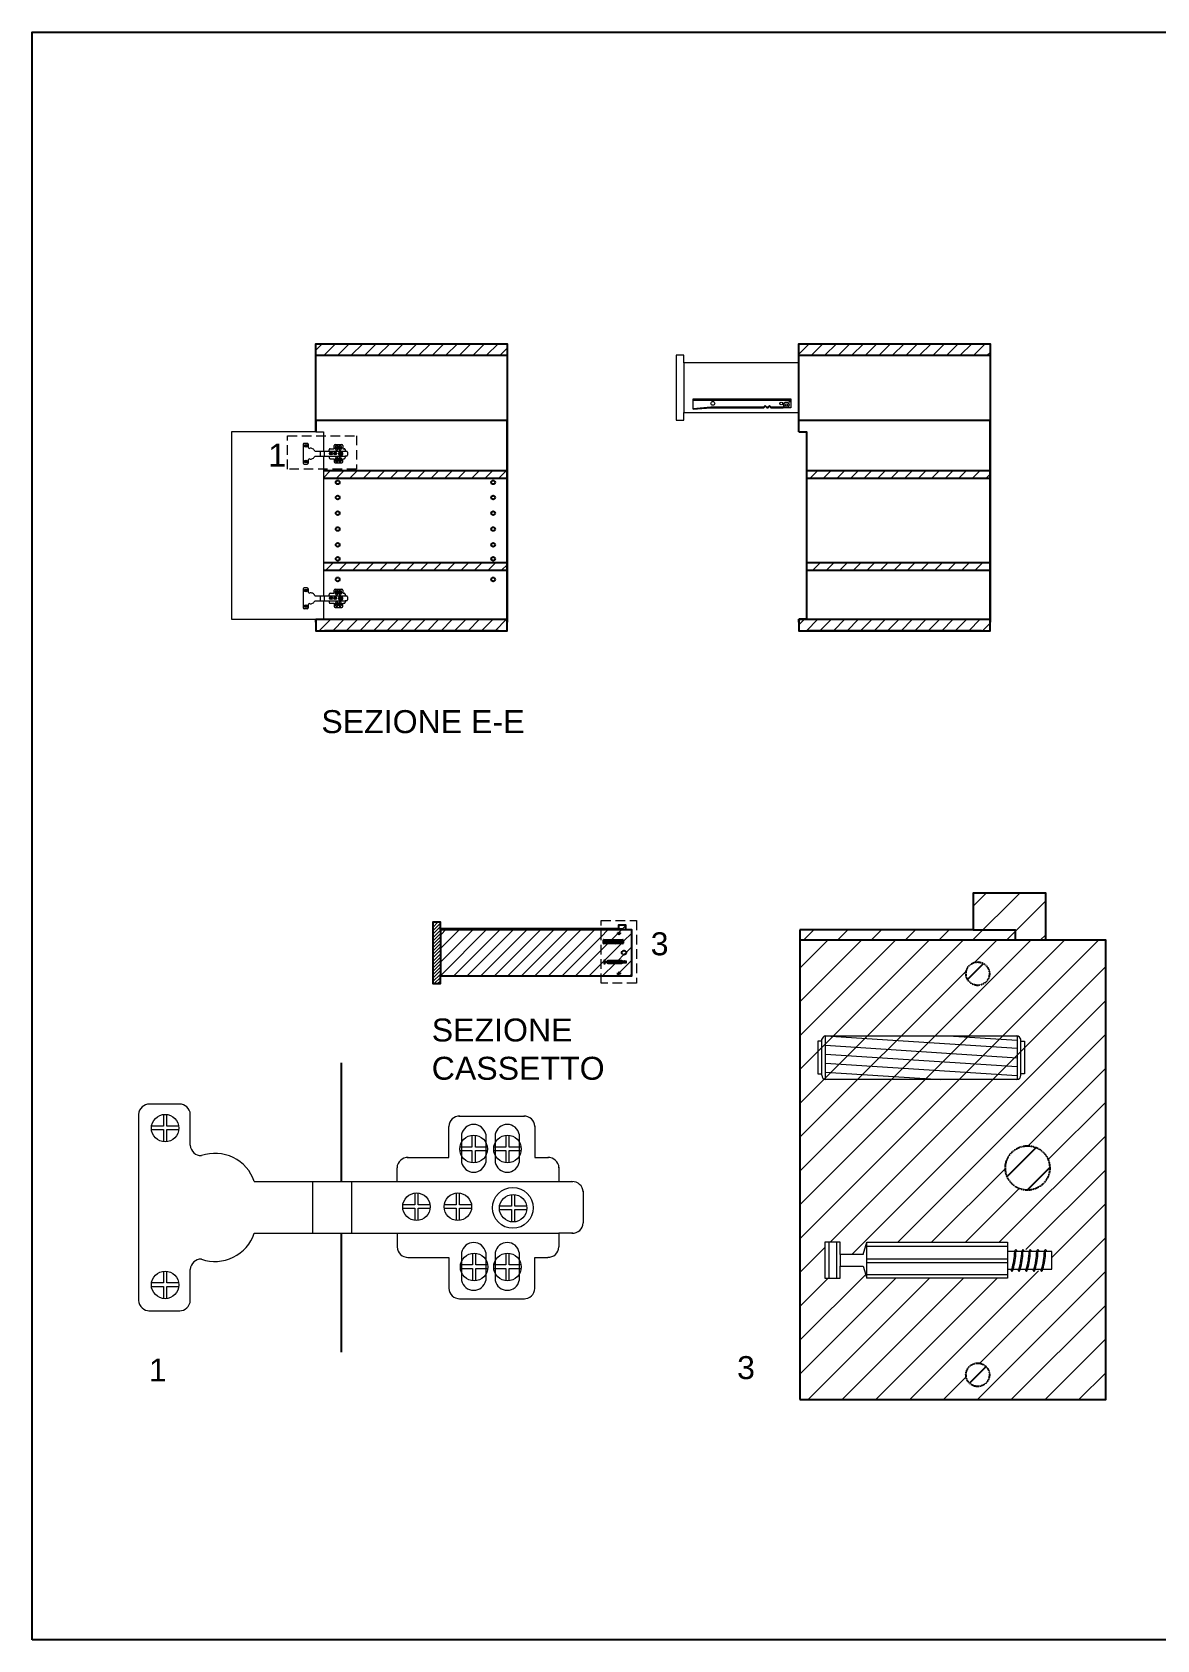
# Model space of a CAD drawing. Header units: centimetres. Extents: x -564 to 600, y 644 to 1064.
# Drawn here: x -563.8 to -269.9, y 644 to 1064 of the extents above; entities that cross this region are included whole.
import ezdxf

# ---------------------------------------------------------------- set-up
doc = ezdxf.new("R2010")
doc.units = ezdxf.units.CM
doc.header["$MEASUREMENT"] = 0
doc.linetypes.add('HIDDEN', pattern=[0.375, 0.25, -0.125])
for name, color, linetype, lineweight in [('dettagli', 4, 'Continuous', 13), ('linee prospetti', 1, 'Continuous', 18), ('linee sezioni', 3, 'Continuous', 25), ('quote', 7, 'Continuous', 5), ('trame', 6, 'Continuous', 9)]:
    doc.layers.add(name, color=color, linetype=linetype, lineweight=lineweight)
doc.styles.get("Standard").update_dxf_attribs({"font": 'Arial.ttf'})
pattern_1 = [(45, (-2961.3123, -5195.9218), (-1.76776695, 1.76776695), [])]
pattern_2 = [(45, (-2910.0926, -5192.2217), (-1.767767, 1.767767), [])]
pattern_3 = [(45, (3763.6586, 966.362), (-4.419417, 4.419417), [])]

msp = doc.modelspace()

# ---------------------------------------------------------------- hatches: boundary and pattern name
h = msp.add_hatch()
h.set_pattern_fill('ANSI31', color=256, scale=50)
h.set_pattern_definition(pattern_3)
h.paths.add_polyline_path([(-309.52, 767.27, 1), (-297.91, 767.27, 1)])
h.paths.add_polyline_path([(-313.69, 713.24, 1), (-319.81, 713.24, 1)])
h.paths.add_polyline_path([(-319.81, 818.03, 1), (-313.69, 818.03, 1)])
at = {"layer": 'trame'}
h = msp.add_hatch(dxfattribs=at)
h.set_pattern_fill('ANSI31', color=256, scale=20)
h.set_pattern_definition(pattern_1)
h.paths.add_polyline_path([(-439.68, 982.61), (-489.68, 982.61), (-489.68, 979.61), (-439.68, 979.61)])
h.paths.add_polyline_path([(-439.68, 910.61), (-489.68, 910.61), (-489.68, 909.89), (-489.68, 907.61), (-439.68, 907.61)])
h.paths.add_polyline_path([(-439.68, 925.45), (-487.68, 925.45), (-487.68, 923.45), (-439.68, 923.45)])
h.paths.add_polyline_path([(-439.68, 949.46), (-487.68, 949.46), (-487.68, 947.46), (-439.68, 947.46)])
h = msp.add_hatch(dxfattribs=at)
h.set_pattern_fill('ANSI31', color=256, scale=20)
h.set_pattern_definition(pattern_1)
h.paths.add_polyline_path([(-313.51, 982.61), (-363.51, 982.61), (-363.51, 979.61), (-313.51, 979.61)])
h.paths.add_polyline_path([(-313.51, 949.46), (-361.51, 949.46), (-361.51, 947.46), (-313.51, 947.46)])
h.paths.add_polyline_path([(-313.51, 925.45), (-361.51, 925.45), (-361.51, 923.45), (-313.51, 923.45)])
h.paths.add_polyline_path([(-313.51, 910.61), (-363.51, 910.61), (-363.51, 909.89), (-363.51, 907.61), (-313.51, 907.61)])
h = msp.add_hatch(dxfattribs=at)
h.set_pattern_fill('ANSI31', color=256, scale=50)
h.set_pattern_definition(pattern_3)
h.paths.add_polyline_path([(-298.96, 839.1), (-317.97, 839.1), (-317.97, 829.46), (-306.99, 829.46), (-306.99, 826.76), (-298.96, 826.76)])
h.paths.add_polyline_path([(-306.99, 829.46), (-317.97, 829.46), (-363.18, 829.46), (-363.18, 826.76), (-306.99, 826.76)])
h = msp.add_hatch(dxfattribs=at)
h.set_pattern_fill('ANSI31', color=256, scale=5)
h.set_pattern_definition([(45, (-2.4224, 813.90966), (-0.4419417, 0.4419417), [])])
h.paths.add_polyline_path([(-457.12, 829.46), (-457.12, 831.46), (-459.12, 831.46), (-459.12, 815.46), (-457.12, 815.46), (-457.12, 817.46)])
h = msp.add_hatch(dxfattribs=at)
h.set_pattern_fill('ANSI31', color=256, scale=20)
h.set_pattern_definition(pattern_2)
h.paths.add_polyline_path([(-415.11, 829.46), (-457.12, 829.46), (-457.12, 817.46), (-415.11, 817.46)])
h.paths.add_polyline_path([(-415.11, 829.73), (-457.12, 829.73), (-457.12, 829.46), (-415.11, 829.46)])
h.paths.add_polyline_path([(-409.49, 829.73), (-410.59, 829.73), (-415.11, 829.73), (-415.11, 829.46), (-409.49, 829.46)])
h.paths.add_polyline_path([(-408.68, 830.69), (-410.59, 830.69), (-410.59, 829.73), (-409.49, 829.73), (-409.49, 829.46), (-408.68, 829.46)])
h.paths.add_polyline_path([(-409.74, 823.51, 1), (-408.58, 823.51, 1)])
h.paths.add_polyline_path([(-410.77, 818.11, 1), (-410.16, 818.11, 1)])
h.paths.add_polyline_path([(-410.77, 828.59, 1), (-410.16, 828.59, 1)])
h = msp.add_hatch(dxfattribs=at)
h.set_pattern_fill('ANSI31', color=256, scale=20)
h.set_pattern_definition(pattern_2)
h.paths.add_polyline_path([(-407.12, 829.46), (-415.11, 829.46), (-415.11, 817.46), (-407.12, 817.46)])
h.paths.add_polyline_path([(-414.44, 825.82, -0.414214), (-414.54, 825.94), (-414.54, 825.97), (-414.64, 825.97), (-414.64, 826.82), (-414.54, 826.82), (-414.54, 826.87, -0.278503), (-414.44, 826.96), (-409.44, 826.96, -0.278503), (-409.34, 826.87), (-409.34, 826.82), (-409.24, 826.82), (-409.24, 825.97), (-409.34, 825.97), (-409.34, 825.94, -0.414214), (-409.44, 825.82)], flags=16)
h.paths.add_polyline_path([(-408.58, 823.51, -1), (-409.74, 823.51, -1)], flags=16)
h.paths.add_polyline_path([(-410.77, 828.59, -1), (-410.16, 828.59, -1)], flags=16)
h.paths.add_polyline_path([(-409.69, 821.57), (-409.69, 821.32), (-409.5, 821.32, -0.273281), (-409.47, 821.38, -0.173128), (-409.43, 821.32), (-409.31, 821.32, -0.273281), (-409.28, 821.38, -0.173128), (-409.25, 821.32), (-409.12, 821.32, -0.273281), (-409.09, 821.38, -0.173128), (-409.05, 821.32), (-408.92, 821.32, -0.273281), (-408.89, 821.38, -0.173128), (-408.86, 821.32), (-408.72, 821.32, -0.273281), (-408.69, 821.38, -0.173128), (-408.66, 821.32), (-408.52, 821.32), (-408.52, 820.86), (-408.76, 820.86, -0.273281), (-408.79, 820.81, -0.173128), (-408.83, 820.86), (-408.96, 820.86, -0.273281), (-408.99, 820.81, -0.173128), (-409.03, 820.86), (-409.16, 820.86, -0.273281), (-409.19, 820.81, -0.173128), (-409.22, 820.86), (-409.35, 820.86, -0.273281), (-409.38, 820.81, -0.173128), (-409.42, 820.86), (-409.54, 820.86, -0.273281), (-409.57, 820.81, -0.173128), (-409.6, 820.86), (-409.69, 820.86), (-409.69, 820.63), (-413.36, 820.63), (-413.46, 820.95), (-414.06, 820.95), (-414.06, 820.63), (-414.46, 820.63), (-414.46, 821.57), (-414.06, 821.57), (-414.06, 821.25), (-413.46, 821.25), (-413.36, 821.57)], flags=16)
h.paths.add_polyline_path([(-410.16, 818.11, -1), (-410.77, 818.11, -1)], flags=16)
h = msp.add_hatch(dxfattribs=at)
h.set_pattern_fill('ANSI31', color=256, scale=50)
h.set_pattern_definition([(45, (-2910.0926, -5192.2217), (-4.4194174, 4.4194174), [])])
h.paths.add_polyline_path([(-363.18, 706.76), (-283.28, 706.76), (-283.28, 826.76), (-363.18, 826.76)])
h.paths.add_polyline_path([(-309, 747.85), (-309, 745.42), (-307.08, 745.42, -1.062519), (-305.81, 745.42), (-305.23, 745.42, -1.062519), (-303.95, 745.42), (-303.3, 745.42, -1.062519), (-302.03, 745.42), (-301.32, 745.42, -1.062519), (-300.05, 745.42), (-299.32, 745.42, -1.062519), (-298.05, 745.42), (-297.37, 745.42), (-297.37, 740.81), (-299.75, 740.81, -1.062519), (-301.02, 740.81), (-301.75, 740.81, -1.062519), (-303.02, 740.81), (-303.73, 740.81, -1.062519), (-305, 740.81), (-305.65, 740.81, -1.062519), (-306.92, 740.81), (-307.5, 740.81, -1.030771), (-308.78, 740.77), (-309, 738.45), (-345.7, 738.45), (-346.7, 741.66), (-352.67, 741.66), (-352.67, 738.45), (-356.67, 738.45), (-356.67, 747.85), (-352.67, 747.85), (-352.67, 744.66), (-346.7, 744.66), (-345.7, 747.85)], flags=16)
h.paths.add_polyline_path([(-309.52, 767.27, -1), (-297.91, 767.27, -1)], flags=16)
h.paths.add_polyline_path([(-356.48, 801.79, 0.38645), (-357.53, 800.39), (-357.48, 800.39), (-357.48, 800.89)], flags=16)
h.paths.add_polyline_path([(-313.69, 713.24, -1), (-319.81, 713.24, -1)], flags=16)
h.paths.add_polyline_path([(-319.81, 818.03, -1), (-313.69, 818.03, -1)], flags=16)

# ---------------------------------------------------------------- linework, layer by layer
at = {"color": 7}
msp.add_lwpolyline([(-563.77, 644), (-563.77, 1064), (30.23, 1064), (30.23, 644), (-563.77, 644)], dxfattribs=at)
at = {"color": 0, "linetype": 'HIDDEN', "lineweight": 5, "ltscale": 10}
for points in [[(-497.07, 958.58), (-479.07, 958.58), (-479.07, 949.82), (-497.07, 949.82), (-497.07, 958.58)], [(-415.11, 831.94), (-405.88, 831.94), (-405.88, 815.58), (-415.11, 815.58), (-415.11, 831.94)]]:
    msp.add_lwpolyline(points, dxfattribs=at)
for points in [[(-489.68, 909.89), (-489.68, 910.61)], [(-441.96, 907.61), (-487.39, 907.61)], [(-363.51, 909.89), (-363.51, 910.61)], [(-315.79, 907.61), (-361.22, 907.61)]]:
    msp.add_lwpolyline(points)
at = {"layer": 'dettagli'}
for p, q in [((-391.04, 967.85), (-365.54, 967.85)), ((-489.95, 954.55), (-481.99, 954.55)), ((-488.41, 953.2), (-488.41, 954.55)), ((-487.4, 953.2), (-487.4, 954.55)), ((-484.53, 955.79), (-484.53, 955.06)), ((-483.9, 955.79), (-483.9, 955.06)), ((-483.65, 955.79), (-483.65, 955.06)), ((-483.02, 955.79), (-483.02, 955.06)), ((-489.95, 953.2), (-481.99, 953.2)), ((-484.53, 952.7), (-484.53, 951.97)), ((-483.9, 952.7), (-483.9, 951.97)), ((-483.65, 952.7), (-483.65, 951.97)), ((-483.02, 952.7), (-483.02, 951.97)), ((-489.95, 916.77), (-481.99, 916.77)), ((-488.41, 915.42), (-488.41, 916.77)), ((-487.4, 915.42), (-487.4, 916.77)), ((-484.53, 918), (-484.53, 917.27)), ((-483.9, 918), (-483.9, 917.27)), ((-483.65, 918), (-483.65, 917.27)), ((-483.02, 918), (-483.02, 917.27)), ((-489.95, 915.42), (-481.99, 915.42)), ((-484.53, 914.92), (-484.53, 914.19)), ((-483.9, 914.92), (-483.9, 914.19)), ((-483.65, 914.92), (-483.65, 914.19)), ((-483.02, 914.92), (-483.02, 914.19)), ((-414.54, 825.94), (-414.54, 825.97)), ((-414.44, 826.96), (-409.44, 826.64)), ((-414.44, 826.72), (-409.44, 826.39)), ((-414.44, 826.48), (-409.44, 826.16)), ((-414.44, 826.25), (-409.44, 825.93)), ((-414.44, 826.02), (-411.43, 825.82)), ((-411.23, 826.96), (-409.44, 826.85)), ((-409.34, 825.94), (-409.34, 825.97)), ((-414.36, 821.57), (-414.36, 820.63)), ((-414.16, 821.57), (-414.16, 820.63)), ((-413.46, 821.25), (-413.36, 821.57)), ((-413.46, 820.95), (-413.36, 820.63)), ((-413.36, 821.14), (-409.69, 821.14)), ((-413.36, 821.04), (-409.69, 821.04)), ((-356.48, 801.79), (-306.48, 798.57)), ((-356.48, 799.32), (-306.48, 796.09)), ((-324.45, 801.79), (-306.48, 800.63)), ((-356.48, 796.99), (-306.48, 793.77)), ((-356.48, 794.67), (-306.48, 791.44)), ((-357.48, 791.54), (-357.48, 791.89)), ((-356.48, 792.34), (-326.41, 790.39)), ((-305.48, 791.54), (-305.48, 791.89)), ((-451.57, 776.07), (-451.57, 768.74)), ((-445.27, 776.07), (-445.27, 768.74)), ((-442.81, 776.07), (-442.81, 768.74)), ((-436.51, 776.07), (-436.51, 768.74)), ((-505.73, 763.72), (-426.15, 763.72)), ((-490.41, 750.22), (-490.41, 763.72)), ((-480.26, 750.22), (-480.26, 763.72)), ((-505.73, 750.22), (-426.15, 750.22)), ((-355.67, 747.85), (-355.67, 738.45)), ((-353.67, 747.85), (-353.67, 738.45)), ((-346.7, 744.66), (-345.7, 747.85)), ((-451.57, 745.22), (-451.57, 737.9)), ((-445.27, 745.22), (-445.27, 737.9)), ((-442.81, 745.22), (-442.81, 737.9)), ((-436.51, 745.22), (-436.51, 737.9)), ((-345.7, 743.55), (-309, 743.55)), ((-346.7, 741.66), (-345.7, 738.45)), ((-345.7, 742.55), (-309, 742.55))]:
    msp.add_line(p, q, dxfattribs=at)
for points in [[(-391.04, 965.51), (-391.04, 968.2), (-365.54, 968.2)], [(-370.71, 965.99), (-371.15, 966.46), (-371.59, 965.99), (-371.82, 965.99), (-372.27, 966.46), (-372.71, 965.99)], [(-372.63, 965.89), (-372.27, 966.29), (-371.87, 965.89)], [(-371.52, 965.89), (-371.15, 966.29), (-370.75, 965.89)], [(-365.54, 968.2), (-365.54, 965.89), (-367.56, 965.89)], [(-372.71, 965.99), (-386.47, 965.99), (-391.04, 965.6)], [(-391.04, 965.51), (-386.47, 965.89), (-372.63, 965.89)], [(-371.87, 965.89), (-371.52, 965.89)], [(-371.59, 965.99), (-371.82, 965.99)], [(-370.75, 965.89), (-367.56, 965.89), (-367.56, 965.99)], [(-367.56, 965.99), (-370.71, 965.99)], [(-492.97, 956.31), (-492.97, 951.45)], [(-491.89, 956.58), (-492.7, 956.58)], [(-492.64, 955.91), (-492.32, 955.91), (-492.32, 955.59)], [(-492.32, 956.31), (-492.32, 956), (-492.63, 956)], [(-491.92, 956), (-492.23, 956), (-492.23, 956.31)], [(-492.23, 955.59), (-492.23, 955.91), (-491.92, 955.91)], [(-491.62, 955.5), (-491.62, 956.31)], [(-486.22, 954.55), (-486.22, 954.91)], [(-485.75, 954.25), (-485.75, 953.95), (-486.07, 953.95)], [(-486.07, 953.86), (-485.75, 953.86), (-485.75, 953.54)], [(-485.95, 955.18), (-484.87, 955.18), (-484.87, 955.99)], [(-485.35, 953.95), (-485.66, 953.95), (-485.66, 954.25)], [(-485.66, 953.54), (-485.66, 953.86), (-485.35, 953.86)], [(-484.67, 954.25), (-484.67, 953.95), (-484.99, 953.95)], [(-484.99, 953.86), (-484.67, 953.86), (-484.67, 953.54)], [(-484.6, 956.26), (-482.89, 956.26)], [(-484.58, 955.37), (-484.26, 955.37), (-484.26, 955.05)], [(-484.27, 953.95), (-484.58, 953.95), (-484.58, 954.25)], [(-484.58, 953.54), (-484.58, 953.86), (-484.27, 953.86)], [(-484.26, 955.76), (-484.26, 955.46), (-484.57, 955.46)], [(-483.86, 955.46), (-484.17, 955.46), (-484.17, 955.76)], [(-484.17, 955.05), (-484.17, 955.37), (-483.86, 955.37)], [(-483.38, 955.76), (-483.38, 955.46), (-483.69, 955.46)], [(-483.69, 955.37), (-483.38, 955.37), (-483.38, 955.05)], [(-483.23, 954.22), (-483.23, 953.91), (-483.54, 953.91)], [(-483.54, 953.82), (-483.23, 953.82), (-483.23, 953.5)], [(-482.98, 955.46), (-483.29, 955.46), (-483.29, 955.76)], [(-483.29, 955.05), (-483.29, 955.37), (-482.97, 955.37)], [(-482.83, 953.91), (-483.14, 953.91), (-483.14, 954.22)], [(-483.14, 953.5), (-483.14, 953.82), (-482.83, 953.82)], [(-482.62, 956.01), (-482.62, 955.18), (-482.26, 955.18)], [(-481.99, 954.93), (-481.99, 954.55), (-481.63, 954.55)], [(-481.36, 954.29), (-481.36, 953.45)], [(-492.7, 951.18), (-491.89, 951.18)], [(-492.64, 951.82), (-492.32, 951.82), (-492.32, 951.5)], [(-492.32, 952.21), (-492.32, 951.91), (-492.63, 951.91)], [(-491.92, 951.91), (-492.23, 951.91), (-492.23, 952.21)], [(-492.23, 951.5), (-492.23, 951.82), (-491.92, 951.82)], [(-491.62, 951.45), (-491.62, 952.26)], [(-486.22, 953.2), (-486.22, 952.85)], [(-485.94, 952.57), (-484.87, 952.57), (-484.87, 951.77)], [(-484.59, 951.49), (-482.89, 951.49)], [(-484.25, 952.68), (-484.25, 952.38), (-484.56, 952.38)], [(-484.56, 952.29), (-484.25, 952.29), (-484.25, 951.97)], [(-483.85, 952.38), (-484.16, 952.38), (-484.16, 952.68)], [(-484.16, 951.97), (-484.16, 952.29), (-483.85, 952.29)], [(-483.38, 952.68), (-483.38, 952.38), (-483.69, 952.38)], [(-483.69, 952.29), (-483.38, 952.29), (-483.38, 951.97)], [(-482.98, 952.38), (-483.29, 952.38), (-483.29, 952.68)], [(-483.29, 951.97), (-483.29, 952.29), (-482.97, 952.29)], [(-482.62, 951.76), (-482.62, 952.57), (-482.28, 952.57)], [(-481.63, 953.2), (-481.99, 953.2), (-481.99, 952.85)], [(-492.97, 918.52), (-492.97, 913.66)], [(-491.89, 918.79), (-492.7, 918.79)], [(-492.64, 918.13), (-492.32, 918.13), (-492.32, 917.81)], [(-492.32, 918.52), (-492.32, 918.22), (-492.63, 918.22)], [(-491.92, 918.22), (-492.23, 918.22), (-492.23, 918.52)], [(-492.23, 917.81), (-492.23, 918.13), (-491.92, 918.13)], [(-491.62, 917.72), (-491.62, 918.52)], [(-486.22, 916.77), (-486.22, 917.13)], [(-485.75, 916.47), (-485.75, 916.16), (-486.07, 916.16)], [(-486.07, 916.07), (-485.75, 916.07), (-485.75, 915.75)], [(-485.95, 917.4), (-484.87, 917.4), (-484.87, 918.21)], [(-485.35, 916.16), (-485.66, 916.16), (-485.66, 916.47)], [(-485.66, 915.75), (-485.66, 916.07), (-485.35, 916.07)], [(-484.67, 916.47), (-484.67, 916.16), (-484.99, 916.16)], [(-484.99, 916.07), (-484.67, 916.07), (-484.67, 915.75)], [(-484.6, 918.48), (-482.89, 918.48)], [(-484.58, 917.58), (-484.26, 917.58), (-484.26, 917.26)], [(-484.27, 916.16), (-484.58, 916.16), (-484.58, 916.47)], [(-484.58, 915.75), (-484.58, 916.07), (-484.27, 916.07)], [(-484.26, 917.98), (-484.26, 917.67), (-484.57, 917.67)], [(-483.86, 917.67), (-484.17, 917.67), (-484.17, 917.98)], [(-484.17, 917.26), (-484.17, 917.58), (-483.86, 917.58)], [(-483.38, 917.98), (-483.38, 917.67), (-483.69, 917.67)], [(-483.69, 917.58), (-483.38, 917.58), (-483.38, 917.26)], [(-483.23, 916.43), (-483.23, 916.13), (-483.54, 916.13)], [(-483.54, 916.04), (-483.23, 916.04), (-483.23, 915.72)], [(-482.98, 917.67), (-483.29, 917.67), (-483.29, 917.98)], [(-483.29, 917.26), (-483.29, 917.58), (-482.97, 917.58)], [(-482.83, 916.13), (-483.14, 916.13), (-483.14, 916.43)], [(-483.14, 915.72), (-483.14, 916.04), (-482.83, 916.04)], [(-482.62, 918.22), (-482.62, 917.4), (-482.26, 917.4)], [(-481.99, 917.14), (-481.99, 916.77), (-481.63, 916.77)], [(-481.36, 916.5), (-481.36, 915.67)], [(-492.7, 913.39), (-491.89, 913.39)], [(-492.64, 914.03), (-492.32, 914.03), (-492.32, 913.71)], [(-492.32, 914.43), (-492.32, 914.12), (-492.63, 914.12)], [(-491.92, 914.12), (-492.23, 914.12), (-492.23, 914.43)], [(-492.23, 913.71), (-492.23, 914.03), (-491.92, 914.03)], [(-491.62, 913.66), (-491.62, 914.47)], [(-486.22, 915.42), (-486.22, 915.06)], [(-485.94, 914.79), (-484.87, 914.79), (-484.87, 913.98)], [(-484.59, 913.71), (-482.89, 913.71)], [(-484.25, 914.9), (-484.25, 914.59), (-484.56, 914.59)], [(-484.56, 914.5), (-484.25, 914.5), (-484.25, 914.18)], [(-483.85, 914.59), (-484.16, 914.59), (-484.16, 914.89)], [(-484.16, 914.18), (-484.16, 914.5), (-483.85, 914.5)], [(-483.38, 914.9), (-483.38, 914.59), (-483.69, 914.59)], [(-483.69, 914.5), (-483.38, 914.5), (-483.38, 914.18)], [(-482.98, 914.59), (-483.29, 914.59), (-483.29, 914.89)], [(-483.29, 914.18), (-483.29, 914.5), (-482.97, 914.5)], [(-482.62, 913.98), (-482.62, 914.79), (-482.28, 914.79)], [(-481.63, 915.42), (-481.99, 915.42), (-481.99, 915.06)], [(-414.54, 826.82), (-414.64, 826.82), (-414.64, 825.97), (-414.54, 825.97), (-414.54, 826.87)], [(-409.44, 826.39), (-409.44, 825.82), (-414.44, 825.82), (-414.44, 826.96), (-409.44, 826.96), (-409.44, 826.39)], [(-409.34, 826.82), (-409.24, 826.82), (-409.24, 825.97), (-409.34, 825.97), (-409.34, 826.87)], [(-414.06, 821.25), (-414.06, 821.57), (-414.46, 821.57), (-414.46, 820.63), (-414.06, 820.63), (-414.06, 820.95)], [(-413.46, 821.25), (-414.06, 821.25), (-414.06, 820.95), (-413.46, 820.95)], [(-409.69, 821.57), (-409.69, 820.63), (-413.36, 820.63), (-413.36, 821.57), (-409.69, 821.57)], [(-413.36, 821.47), (-409.69, 821.47)], [(-413.36, 820.73), (-409.69, 820.73)], [(-409.69, 820.86), (-408.52, 820.86), (-408.52, 821.32), (-409.69, 821.32)], [(-357.48, 800.39), (-358.48, 800.39), (-358.48, 791.89), (-357.48, 791.89), (-357.48, 800.89)], [(-306.48, 796.09), (-306.48, 790.39), (-356.48, 790.39), (-356.48, 801.79), (-306.48, 801.79), (-306.48, 796.09)], [(-305.48, 800.39), (-304.48, 800.39), (-304.48, 791.89), (-305.48, 791.89), (-305.48, 800.89)], [(-535.95, 781.27), (-535.95, 732.67)], [(-525.15, 783.97), (-533.25, 783.97)], [(-529.47, 781.25), (-529.47, 778.2), (-532.6, 778.2)], [(-525.47, 778.2), (-528.57, 778.2), (-528.57, 781.25)], [(-522.45, 773.19), (-522.45, 781.27)], [(-532.61, 777.3), (-529.47, 777.3), (-529.47, 774.11)], [(-528.57, 774.11), (-528.57, 777.3), (-525.46, 777.3)], [(-465.79, 770.02), (-454.95, 770.02), (-454.95, 778.12)], [(-452.3, 780.82), (-435.15, 780.82)], [(-432.45, 778.25), (-432.45, 770.02), (-428.84, 770.02)], [(-448.87, 775.81), (-448.87, 772.75), (-452, 772.75)], [(-444.88, 772.75), (-447.97, 772.75), (-447.97, 775.8)], [(-440.02, 775.81), (-440.02, 772.75), (-443.15, 772.75)], [(-436.02, 772.75), (-439.12, 772.75), (-439.12, 775.8)], [(-452.02, 771.85), (-448.87, 771.85), (-448.87, 768.66)], [(-447.97, 768.66), (-447.97, 771.85), (-444.86, 771.85)], [(-443.17, 771.85), (-440.02, 771.85), (-440.02, 768.66)], [(-439.12, 768.66), (-439.12, 771.85), (-436.01, 771.85)], [(-468.45, 763.72), (-468.45, 767.32)], [(-426.15, 767.46), (-426.15, 763.72), (-422.55, 763.72)], [(-463.8, 760.72), (-463.8, 757.66), (-466.93, 757.66)], [(-459.81, 757.66), (-462.9, 757.66), (-462.9, 760.72)], [(-452.99, 760.72), (-452.99, 757.66), (-456.13, 757.66)], [(-449, 757.66), (-452.09, 757.66), (-452.09, 760.72)], [(-438.55, 760.35), (-438.55, 757.29), (-441.68, 757.29)], [(-434.56, 757.29), (-437.65, 757.29), (-437.65, 760.34)], [(-419.83, 761.28), (-419.83, 752.92)], [(-466.95, 756.76), (-463.8, 756.76), (-463.8, 753.57)], [(-462.9, 753.58), (-462.9, 756.76), (-459.79, 756.76)], [(-456.14, 756.76), (-452.99, 756.76), (-452.99, 753.57)], [(-452.09, 753.58), (-452.09, 756.76), (-448.98, 756.76)], [(-441.7, 756.39), (-438.55, 756.39), (-438.55, 753.2)], [(-437.65, 753.2), (-437.65, 756.39), (-434.54, 756.39)], [(-468.45, 750.22), (-468.45, 746.65)], [(-422.54, 750.22), (-426.15, 750.22), (-426.15, 746.63)], [(-352.67, 744.66), (-352.67, 747.85), (-356.67, 747.85), (-356.67, 738.45), (-352.67, 738.45), (-352.67, 741.66)], [(-309, 747.85), (-309, 738.45), (-345.7, 738.45), (-345.7, 747.85), (-309, 747.85)], [(-465.65, 743.92), (-454.95, 743.92), (-454.95, 735.84)], [(-448.74, 744.99), (-448.74, 741.93), (-451.88, 741.93)], [(-444.75, 741.93), (-447.84, 741.93), (-447.84, 744.98)], [(-440.02, 744.99), (-440.02, 741.93), (-443.15, 741.93)], [(-436.02, 741.93), (-439.12, 741.93), (-439.12, 744.98)], [(-432.45, 735.82), (-432.45, 743.92), (-429.06, 743.92)], [(-346.7, 744.66), (-352.67, 744.66), (-352.67, 741.66), (-346.7, 741.66)], [(-345.7, 746.85), (-309, 746.85)], [(-309, 740.81), (-297.37, 740.81), (-297.37, 745.42), (-309, 745.42)], [(-529.47, 740.31), (-529.47, 737.25), (-532.6, 737.25)], [(-525.47, 737.25), (-528.57, 737.25), (-528.57, 740.3)], [(-522.45, 732.67), (-522.45, 740.77)], [(-451.89, 741.03), (-448.74, 741.03), (-448.74, 737.84)], [(-447.84, 737.84), (-447.84, 741.03), (-444.73, 741.03)], [(-443.17, 741.03), (-440.02, 741.03), (-440.02, 737.84)], [(-439.12, 737.84), (-439.12, 741.03), (-436.01, 741.03)], [(-345.7, 739.45), (-309, 739.45)], [(-532.61, 736.35), (-529.47, 736.35), (-529.47, 733.16)], [(-528.57, 733.16), (-528.57, 736.35), (-525.46, 736.35)], [(-452.17, 733.12), (-435.12, 733.12)], [(-533.25, 729.97), (-525.15, 729.97)]]:
    msp.add_lwpolyline(points, dxfattribs=at)
for centre, radius in [((-385.95, 967.01), 0.5), ((-368.06, 966.99), 0.383), ((-366.74, 966.63), 0.749), ((-366.74, 966.63), 0.685), ((-366.74, 966.63), 0.295), ((-365.92, 967.49), 0.142), ((-492.28, 955.95), 0.36), ((-485.71, 953.9), 0.36), ((-484.63, 953.9), 0.36), ((-484.22, 955.41), 0.36), ((-483.19, 953.87), 0.533), ((-483.33, 955.41), 0.36), ((-483.19, 953.86), 0.36), ((-492.28, 951.86), 0.36), ((-484.21, 952.32), 0.36), ((-483.33, 952.32), 0.36), ((-492.28, 918.16), 0.36), ((-485.71, 916.11), 0.36), ((-484.63, 916.11), 0.36), ((-484.22, 917.62), 0.36), ((-483.19, 916.08), 0.533), ((-483.33, 917.62), 0.36), ((-483.19, 916.07), 0.36), ((-492.28, 914.07), 0.36), ((-484.21, 914.54), 0.36), ((-483.33, 914.54), 0.36), ((-529.03, 777.68), 3.6), ((-448.44, 772.23), 3.6), ((-439.59, 772.23), 3.6), ((-463.37, 757.15), 3.6), ((-452.56, 757.15), 3.6), ((-438.2, 756.85), 5.33), ((-438.12, 756.77), 3.6), ((-448.31, 741.41), 3.6), ((-439.59, 741.41), 3.6), ((-529.03, 736.73), 3.6)]:
    msp.add_circle(centre, radius, dxfattribs=at)
for centre, radius, start, end in [((-492.69, 956.3), 0.281, 87.889, 177.8199), ((-491.9, 956.3), 0.281, 2.1801, 92.111), ((-491.34, 955.51), 0.281, 182.1801, 272.111), ((-490.97, 954.21), 1.08, 18.4256, 109.3498), ((-485.94, 954.9), 0.281, 87.889, 177.8199), ((-484.59, 955.98), 0.281, 87.889, 177.8199), ((-484.22, 955.73), 0.321, 11.44, 168.56), ((-484.22, 955.12), 0.321, 191.44, 348.56), ((-483.34, 955.73), 0.321, 11.44, 168.56), ((-483.34, 955.12), 0.321, 191.44, 348.56), ((-482.9, 955.98), 0.281, 2.1801, 92.111), ((-482.27, 954.9), 0.281, 2.1801, 92.111), ((-481.64, 954.27), 0.281, 2.1801, 92.111), ((-481.64, 953.48), 0.281, 267.889, 357.8199), ((-492.69, 951.46), 0.281, 182.1801, 272.111), ((-491.9, 951.46), 0.281, 267.889, 357.8199), ((-491.34, 952.25), 0.281, 87.889, 177.8199), ((-490.97, 953.55), 1.08, 250.6502, 341.5744), ((-485.93, 952.86), 0.286, 182.6078, 271.0561), ((-484.58, 951.78), 0.285, 182.5157, 271.283), ((-484.22, 952.64), 0.321, 11.44, 168.56), ((-484.22, 952.04), 0.321, 191.44, 348.56), ((-483.34, 952.64), 0.321, 11.44, 168.56), ((-483.34, 952.04), 0.321, 191.44, 348.56), ((-482.9, 951.77), 0.281, 267.889, 357.8199), ((-482.27, 952.86), 0.281, 267.889, 357.8199), ((-492.69, 918.51), 0.281, 87.889, 177.8199), ((-491.9, 918.51), 0.281, 2.1801, 92.111), ((-491.34, 917.73), 0.281, 182.1801, 272.111), ((-490.97, 916.43), 1.08, 18.4256, 109.3498), ((-485.94, 917.12), 0.281, 87.889, 177.8199), ((-484.59, 918.2), 0.281, 87.889, 177.8199), ((-484.22, 917.94), 0.321, 11.44, 168.56), ((-484.22, 917.33), 0.321, 191.44, 348.56), ((-483.34, 917.94), 0.321, 11.44, 168.56), ((-483.34, 917.33), 0.321, 191.44, 348.56), ((-482.9, 918.2), 0.281, 2.1801, 92.111), ((-482.27, 917.12), 0.281, 2.1801, 92.111), ((-481.64, 916.49), 0.281, 2.1801, 92.111), ((-481.64, 915.7), 0.281, 267.889, 357.8199), ((-492.69, 913.67), 0.281, 182.1801, 272.111), ((-491.9, 913.67), 0.281, 267.889, 357.8199), ((-491.34, 914.46), 0.281, 87.889, 177.8199), ((-490.97, 915.76), 1.08, 250.6502, 341.5744), ((-485.93, 915.07), 0.286, 182.6078, 271.0561), ((-484.58, 913.99), 0.285, 182.5157, 271.283), ((-484.22, 914.85), 0.321, 11.44, 168.56), ((-484.22, 914.25), 0.321, 191.44, 348.56), ((-483.34, 914.85), 0.321, 11.44, 168.56), ((-483.34, 914.25), 0.321, 191.44, 348.56), ((-482.9, 913.99), 0.281, 267.889, 357.8199), ((-482.27, 915.07), 0.281, 267.889, 357.8199), ((-414.41, 826.83), 0.13, 100.8619, 163.1125), ((-414.43, 825.93), 0.107, 176.1452, 266.1452), ((-409.46, 826.83), 0.13, 16.8875, 79.1381), ((-409.44, 825.93), 0.107, 273.8548, 3.8548), ((-409.5, 820.88), 0.0997, 190.9244, 230.2129), ((-411.13, 821.36), 1.63, 342.38, 358.8132), ((-409.6, 820.86), 0.0637, 302.3338, 3.4724), ((-410.91, 821.31), 1.45, 341.8513, 0.3894), ((-409.43, 821.33), 0.0637, 122.3338, 183.4724), ((-409.53, 821.31), 0.0997, 10.9244, 50.2129), ((-409.32, 820.88), 0.0997, 190.9244, 230.2129), ((-410.94, 821.36), 1.63, 342.38, 358.8132), ((-409.42, 820.86), 0.0637, 302.3338, 3.4724), ((-410.73, 821.31), 1.45, 341.8513, 0.3894), ((-409.25, 821.33), 0.0637, 122.3338, 183.4724), ((-409.35, 821.31), 0.0997, 10.9244, 50.2129), ((-409.13, 820.88), 0.0997, 190.9244, 230.2129), ((-410.75, 821.36), 1.63, 342.38, 358.8132), ((-409.22, 820.86), 0.0637, 302.3338, 3.4724), ((-410.54, 821.31), 1.45, 341.8513, 0.3894), ((-409.05, 821.33), 0.0637, 122.3338, 183.4724), ((-409.15, 821.31), 0.0997, 10.9244, 50.2129), ((-408.93, 820.88), 0.0997, 190.9244, 230.2129), ((-410.55, 821.36), 1.63, 342.38, 358.8132), ((-409.03, 820.86), 0.0637, 302.3338, 3.4724), ((-410.34, 821.31), 1.45, 341.8513, 0.3894), ((-408.86, 821.33), 0.0637, 122.3338, 183.4724), ((-408.95, 821.31), 0.0997, 10.9244, 50.2129), ((-408.73, 820.88), 0.0997, 190.9244, 230.2129), ((-410.35, 821.36), 1.63, 342.38, 358.8132), ((-408.83, 820.86), 0.0637, 302.3338, 3.4724), ((-410.14, 821.31), 1.45, 341.8513, 0.3894), ((-408.66, 821.33), 0.0637, 122.3338, 183.4724), ((-408.75, 821.31), 0.0997, 10.9244, 50.2129), ((-356.24, 800.52), 1.3, 100.8619, 163.1125), ((-306.73, 800.52), 1.3, 16.8875, 79.1381), ((-356.41, 791.47), 1.07, 176.1452, 266.1452), ((-306.56, 791.47), 1.07, 273.8548, 3.8548), ((-533.14, 781.16), 2.81, 87.889, 177.8199), ((-525.26, 781.16), 2.81, 2.1801, 92.111), ((-452.14, 778.01), 2.81, 87.889, 177.8199), ((-448.42, 775.43), 3.21, 11.44, 168.56), ((-439.66, 775.43), 3.21, 11.44, 168.56), ((-435.25, 778.01), 2.81, 2.1801, 92.111), ((-519.64, 773.3), 2.81, 182.1801, 272.111), ((-515.97, 760.31), 10.79, 18.4256, 109.3498), ((-465.64, 767.21), 2.81, 87.889, 177.8199), ((-448.42, 769.38), 3.21, 191.44, 348.56), ((-439.66, 769.38), 3.21, 191.44, 348.56), ((-428.95, 767.21), 2.81, 2.1801, 92.111), ((-422.65, 760.91), 2.81, 2.1801, 92.111), ((-422.64, 753.03), 2.81, 267.889, 357.8199), ((-515.97, 753.63), 10.79, 250.6502, 341.5744), ((-448.42, 744.58), 3.21, 11.44, 168.56), ((-439.66, 744.58), 3.21, 11.44, 168.56), ((-519.64, 740.66), 2.81, 87.889, 177.8199), ((-465.59, 746.78), 2.86, 182.6078, 271.0561), ((-428.96, 746.74), 2.81, 267.889, 357.8199), ((-323.42, 745.76), 16.34, 342.38, 358.8132), ((-321.26, 745.32), 14.48, 341.8513, 0.3894), ((-306.44, 745.46), 0.637, 122.3338, 183.4724), ((-307.42, 745.23), 0.997, 10.9244, 50.2129), ((-321.56, 745.76), 16.34, 342.38, 358.8132), ((-319.41, 745.32), 14.48, 341.8513, 0.3894), ((-304.59, 745.46), 0.637, 122.3338, 183.4724), ((-305.57, 745.23), 0.997, 10.9244, 50.2129), ((-319.64, 745.76), 16.34, 342.38, 358.8132), ((-317.48, 745.32), 14.48, 341.8513, 0.3894), ((-302.67, 745.46), 0.637, 122.3338, 183.4724), ((-303.65, 745.23), 0.997, 10.9244, 50.2129), ((-317.66, 745.76), 16.34, 342.38, 358.8132), ((-315.51, 745.32), 14.48, 341.8513, 0.3894), ((-300.69, 745.46), 0.637, 122.3338, 183.4724), ((-301.67, 745.23), 0.997, 10.9244, 50.2129), ((-315.66, 745.76), 16.34, 342.38, 358.8132), ((-313.51, 745.32), 14.48, 341.8513, 0.3894), ((-298.69, 745.46), 0.637, 122.3338, 183.4724), ((-299.67, 745.23), 0.997, 10.9244, 50.2129), ((-307.16, 741), 0.997, 190.9244, 230.2129), ((-308.14, 740.77), 0.637, 302.3338, 3.4724), ((-305.31, 741), 0.997, 190.9244, 230.2129), ((-306.29, 740.77), 0.637, 302.3338, 3.4724), ((-303.38, 741), 0.997, 190.9244, 230.2129), ((-304.36, 740.77), 0.637, 302.3338, 3.4724), ((-301.41, 741), 0.997, 190.9244, 230.2129), ((-302.38, 740.77), 0.637, 302.3338, 3.4724), ((-299.41, 741), 0.997, 190.9244, 230.2129), ((-300.39, 740.77), 0.637, 302.3338, 3.4724), ((-452.1, 735.97), 2.85, 182.5157, 271.283), ((-448.42, 738.53), 3.21, 191.44, 348.56), ((-439.66, 738.53), 3.21, 191.44, 348.56), ((-435.26, 735.92), 2.81, 267.889, 357.8199), ((-533.14, 732.78), 2.81, 182.1801, 272.111), ((-525.26, 732.78), 2.81, 267.889, 357.8199)]:
    msp.add_arc(centre, radius, start, end, dxfattribs=at)
at = {"layer": 'linee prospetti'}
for points in [[(-393.51, 977.61), (-393.51, 979.61), (-395.51, 979.61), (-395.51, 962.61), (-393.51, 962.61), (-393.51, 964.61)], [(-363.51, 977.61), (-393.51, 977.61), (-393.51, 964.61), (-363.51, 964.61)], [(-489.68, 959.61), (-511.68, 959.61), (-511.68, 910.61), (-489.68, 910.61)], [(-489.68, 959.61), (-487.68, 959.61), (-487.68, 954.55)], [(-487.68, 953.2), (-487.68, 916.77)], [(-487.68, 915.42), (-487.68, 910.61), (-489.68, 910.61)]]:
    msp.add_lwpolyline(points, dxfattribs=at)
at = {"layer": 'linee sezioni'}
for p, q in [((-489.68, 979.61), (-439.68, 979.61)), ((-363.51, 979.61), (-313.51, 979.61)), ((-487.68, 949.46), (-439.68, 949.46)), ((-361.51, 949.46), (-313.51, 949.46)), ((-487.68, 947.46), (-439.68, 947.46)), ((-361.51, 947.46), (-313.51, 947.46)), ((-487.68, 925.45), (-439.68, 925.45)), ((-361.51, 925.45), (-313.51, 925.45)), ((-487.68, 923.45), (-439.68, 923.45)), ((-361.51, 923.45), (-313.51, 923.45)), ((-489.68, 910.61), (-439.68, 910.61)), ((-363.51, 910.61), (-313.51, 910.61)), ((-363.18, 829.46), (-363.18, 706.76))]:
    msp.add_line(p, q, dxfattribs=at)
for points in [[(-489.68, 959.61), (-489.68, 982.61), (-439.68, 982.61), (-439.68, 909.89)], [(-363.51, 959.61), (-363.51, 982.61), (-313.51, 982.61), (-313.51, 909.89)], [(-489.68, 962.61), (-439.68, 962.61)], [(-489.68, 962.61), (-489.68, 959.61)], [(-489.68, 910.61), (-489.68, 907.61), (-439.68, 907.61), (-439.68, 962.61)], [(-363.51, 962.61), (-313.51, 962.61)], [(-363.51, 910.61), (-363.51, 907.61), (-313.51, 907.61), (-313.51, 962.61)], [(-363.51, 959.61), (-361.51, 959.61), (-361.51, 915.42)], [(-361.51, 915.42), (-361.51, 910.61), (-363.51, 910.61)], [(-298.96, 826.76), (-298.96, 839.1), (-317.97, 839.1), (-317.97, 829.46), (-306.99, 829.46), (-306.99, 826.76)], [(-457.12, 829.46), (-457.12, 831.46), (-459.12, 831.46), (-459.12, 815.46), (-457.12, 815.46), (-457.12, 817.46)], [(-410.59, 829.73), (-457.12, 829.73), (-457.12, 829.73)], [(-457.12, 829.46), (-457.12, 817.46), (-407.12, 817.46), (-407.12, 829.46), (-457.12, 829.46)], [(-408.68, 829.46), (-408.68, 830.69), (-410.59, 830.69), (-410.59, 829.73), (-409.49, 829.73), (-409.49, 829.46)], [(-317.97, 829.46), (-363.18, 829.46)], [(-363.18, 706.76), (-283.28, 706.76), (-283.28, 826.76), (-363.18, 826.76)], [(-483.04, 794.77), (-483.04, 763.72)], [(-483.04, 750.22), (-483.04, 719.16)]]:
    msp.add_lwpolyline(points, dxfattribs=at)
for centre in [(-483.94, 946.38), (-443.33, 946.38), (-483.94, 942.44), (-443.33, 942.44), (-483.94, 938.33), (-443.33, 938.33), (-483.94, 934.18), (-443.33, 934.18), (-483.94, 930.05), (-443.33, 930.05), (-483.94, 926.42), (-443.33, 926.42), (-483.94, 921.03), (-443.33, 921.03)]:
    msp.add_circle(centre, 0.5, dxfattribs=at)
at = {"layer": 'linee sezioni', "linetype": 'HIDDEN', "ltscale": 0.1}
for centre, radius in [((-410.46, 828.59), 0.306), ((-409.16, 823.51), 0.58), ((-316.75, 818.03), 3.06), ((-410.46, 818.11), 0.306), ((-303.72, 767.27), 5.8), ((-316.75, 713.24), 3.06)]:
    msp.add_circle(centre, radius, dxfattribs=at)

# ---------------------------------------------------------------- texts
at = {"char_height": 6, "attachment_point": 1}
for s, width, insert in [('1', 6.9072, (-502.07, 956.49)), ('3', 6.9072, (-402.18, 828.84)), ('SEZIONE CASSETTO', 39.3713, (-459.39, 806.32)), ('3', 6.9072, (-379.61, 718.12)), ('1', 6.9072, (-533.28, 717.5))]:
    msp.add_mtext_dynamic_manual_height_columns(s, width=width, gutter_width=1, heights=[0], dxfattribs=dict(at, insert=insert))
at = {"layer": 'quote', "insert": (-488.22, 886.88), "char_height": 6, "attachment_point": 1}
msp.add_mtext_dynamic_manual_height_columns('SEZIONE E-E', width=84.0633, gutter_width=1, heights=[0], dxfattribs=at)

doc.saveas('drawing.dxf')
